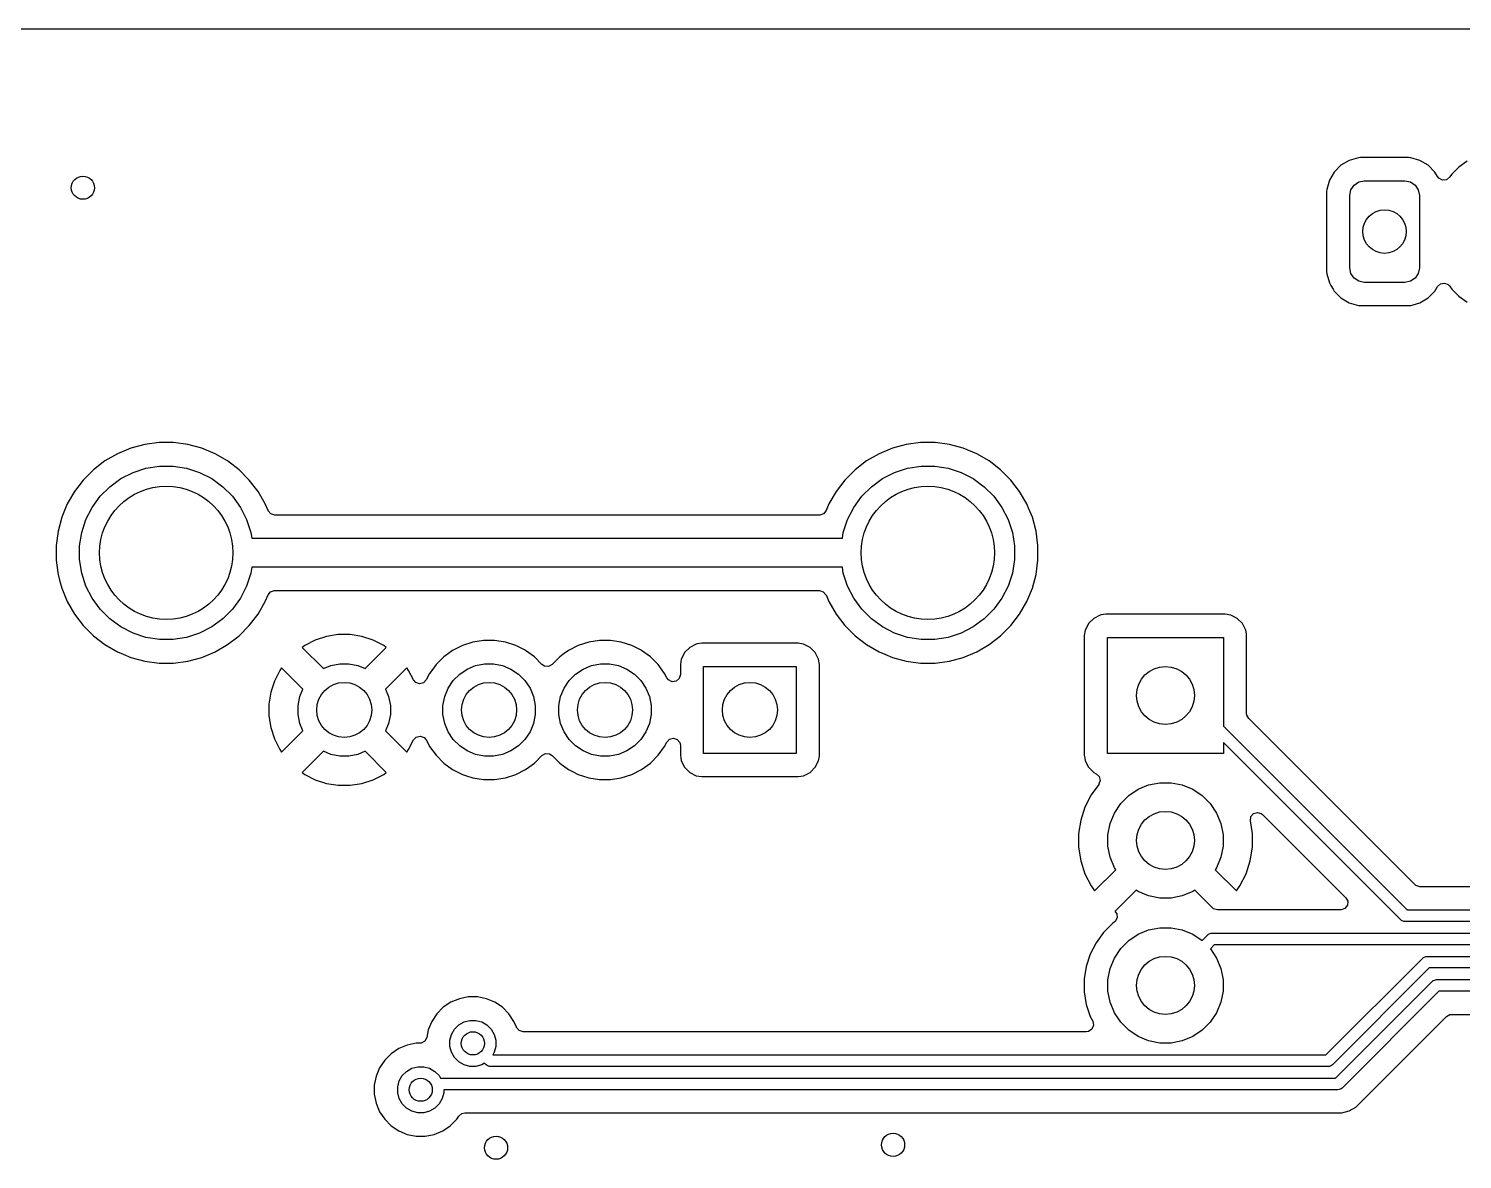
# Model space of a CAD drawing. Extents: x 0.71 to 7.56, y -5.16 to -0.79.
# Drawn here: x 1.6 to 2.574, y -1.555 to -0.787 of the extents above; entities that cross this region are included whole.
import ezdxf

# ---------------------------------------------------------------- set-up
doc = ezdxf.new("R2010")
doc.units = 0
doc.header["$MEASUREMENT"] = 0
doc.layers.add('BLACK', color=7, linetype='CONTINUOUS')

msp = doc.modelspace()

# ---------------------------------------------------------------- linework, layer by layer
at = {"layer": 'BLACK', "linetype": 'CONTINUOUS'}
for p, q in [((0.90572, -0.78742), (3.14472, -0.78742)), ((2.50305, -0.87509), (2.49683, -0.8769)), ((2.5045, -0.87498), (2.50305, -0.87509)), ((2.50305, -0.87509), (2.50305, -0.87509)), ((2.53723, -0.87498), (2.5045, -0.87498)), ((2.5045, -0.87498), (2.5045, -0.87498)), ((2.53868, -0.87509), (2.53723, -0.87498)), ((2.53723, -0.87498), (2.53723, -0.87498)), ((2.5449, -0.8769), (2.53868, -0.87509)), ((2.53868, -0.87509), (2.53868, -0.87509)), ((2.48669, -0.88477), (2.4834, -0.89034)), ((2.49126, -0.88019), (2.48669, -0.88477)), ((2.48669, -0.88477), (2.48669, -0.88477)), ((2.49127, -0.88019), (2.49126, -0.88019)), ((2.49683, -0.8769), (2.49127, -0.88019)), ((2.49683, -0.8769), (2.49683, -0.8769)), ((2.55047, -0.88019), (2.5449, -0.8769)), ((2.5449, -0.8769), (2.5449, -0.8769)), ((2.55504, -0.88477), (2.55047, -0.88019)), ((2.55047, -0.88019), (2.55047, -0.88019)), ((2.55689, -0.88789), (2.55504, -0.88477)), ((2.55504, -0.88477), (2.55504, -0.88477)), ((2.56657, -0.88616), (2.56504, -0.88827)), ((2.57139, -0.88134), (2.56657, -0.88616)), ((2.56657, -0.88616), (2.56657, -0.88616)), ((2.57691, -0.87733), (2.57139, -0.88134)), ((2.4834, -0.89034), (2.48159, -0.89655)), ((2.4834, -0.89034), (2.4834, -0.89034)), ((2.49799, -0.89682), (2.50013, -0.89363)), ((2.50013, -0.89363), (2.50332, -0.8915)), ((2.50332, -0.8915), (2.50709, -0.89075)), ((2.50709, -0.89075), (2.53465, -0.89075)), ((2.53465, -0.89075), (2.53841, -0.8915)), ((2.53841, -0.8915), (2.54161, -0.89363)), ((2.54161, -0.89363), (2.54374, -0.89682)), ((2.55769, -0.8889), (2.55689, -0.88789)), ((2.56012, -0.89019), (2.55769, -0.8889)), ((2.56286, -0.88995), (2.56012, -0.89019)), ((2.56504, -0.88827), (2.56286, -0.88995)), ((2.48159, -0.89655), (2.48148, -0.898)), ((2.48148, -0.898), (2.48148, -0.95239)), ((2.48159, -0.89655), (2.48159, -0.89655)), ((2.49724, -0.90059), (2.49799, -0.89682)), ((2.49724, -0.9498), (2.49724, -0.90059)), ((2.54374, -0.89682), (2.54449, -0.90059)), ((2.54449, -0.90059), (2.54449, -0.9498)), ((2.48148, -0.95239), (2.48159, -0.95384)), ((2.48159, -0.95384), (2.48159, -0.95384)), ((2.48159, -0.95384), (2.4834, -0.96005)), ((2.49799, -0.95357), (2.49724, -0.9498)), ((2.50013, -0.95676), (2.49799, -0.95357)), ((2.54374, -0.95357), (2.54161, -0.95676)), ((2.54449, -0.9498), (2.54374, -0.95357)), ((2.4834, -0.96005), (2.4834, -0.96006)), ((2.4834, -0.96006), (2.4834, -0.96006)), ((2.4834, -0.96006), (2.48448, -0.9619)), ((2.48448, -0.9619), (2.48587, -0.96424)), ((2.50332, -0.9589), (2.50013, -0.95676)), ((2.50709, -0.95965), (2.50332, -0.9589)), ((2.53465, -0.95965), (2.50709, -0.95965)), ((2.53841, -0.9589), (2.53465, -0.95965)), ((2.54161, -0.95676), (2.53841, -0.9589)), ((2.55504, -0.96562), (2.55689, -0.96251)), ((2.55689, -0.96251), (2.5589, -0.96063)), ((2.5589, -0.96063), (2.5616, -0.96014)), ((2.5616, -0.96014), (2.56415, -0.96119)), ((2.56415, -0.96119), (2.56504, -0.96212)), ((2.56504, -0.96212), (2.56657, -0.96424)), ((2.48587, -0.96424), (2.48669, -0.96562)), ((2.48669, -0.96562), (2.48669, -0.96562)), ((2.48669, -0.96562), (2.49126, -0.9702)), ((2.49126, -0.9702), (2.49127, -0.9702)), ((2.49127, -0.9702), (2.49127, -0.9702)), ((2.49127, -0.9702), (2.49683, -0.97349)), ((2.49683, -0.97349), (2.49688, -0.97351)), ((2.49688, -0.97351), (2.50305, -0.9753)), ((2.54032, -0.97482), (2.5449, -0.97349)), ((2.5449, -0.97349), (2.55047, -0.9702)), ((2.55047, -0.9702), (2.55504, -0.96562)), ((2.56657, -0.96424), (2.56657, -0.96424)), ((2.56657, -0.96424), (2.57139, -0.96906)), ((2.57139, -0.96906), (2.57691, -0.97306)), ((2.50305, -0.9753), (2.50305, -0.9753)), ((2.50305, -0.9753), (2.50305, -0.9753)), ((2.50305, -0.9753), (2.5045, -0.97541)), ((2.5045, -0.97541), (2.5045, -0.97541)), ((2.5045, -0.97541), (2.53723, -0.97541)), ((2.53723, -0.97541), (2.53868, -0.9753)), ((2.53723, -0.97541), (2.53723, -0.97541)), ((2.53868, -0.9753), (2.54032, -0.97482)), ((2.53868, -0.9753), (2.53868, -0.9753)), ((2.53868, -0.9753), (2.53868, -0.9753)), ((1.67868, -1.06976), (1.6692, -1.0723)), ((1.6884, -1.06848), (1.67868, -1.06976)), ((1.69821, -1.06848), (1.6884, -1.06848)), ((1.6884, -1.06848), (1.6884, -1.06848)), ((1.6884, -1.06848), (1.6884, -1.06848)), ((1.70794, -1.06976), (1.69821, -1.06848)), ((1.69821, -1.06848), (1.69821, -1.06848)), ((1.69821, -1.06848), (1.69821, -1.06848)), ((1.71741, -1.0723), (1.70794, -1.06976)), ((1.70794, -1.06976), (1.70794, -1.06976)), ((1.70794, -1.06976), (1.70794, -1.06976)), ((2.196, -1.06976), (2.18653, -1.0723)), ((2.20573, -1.06848), (2.196, -1.06976)), ((2.21553, -1.06848), (2.20573, -1.06848)), ((2.20573, -1.06848), (2.20573, -1.06848)), ((2.20573, -1.06848), (2.20573, -1.06848)), ((2.22526, -1.06976), (2.21553, -1.06848)), ((2.21553, -1.06848), (2.21553, -1.06848)), ((2.21553, -1.06848), (2.21553, -1.06848)), ((2.23473, -1.0723), (2.22526, -1.06976)), ((2.22526, -1.06976), (2.22526, -1.06976)), ((2.22526, -1.06976), (2.22526, -1.06976)), ((1.65165, -1.08096), (1.64387, -1.08693)), ((1.66014, -1.07606), (1.65165, -1.08096)), ((1.6692, -1.0723), (1.66014, -1.07606)), ((1.66014, -1.07606), (1.66014, -1.07606)), ((1.72647, -1.07606), (1.71741, -1.0723)), ((1.73497, -1.08096), (1.72647, -1.07606)), ((1.72647, -1.07606), (1.72647, -1.07606)), ((1.74275, -1.08693), (1.73497, -1.08096)), ((2.16897, -1.08096), (2.16119, -1.08693)), ((2.17747, -1.07606), (2.16897, -1.08096)), ((2.18653, -1.0723), (2.17747, -1.07606)), ((2.17747, -1.07606), (2.17747, -1.07606)), ((2.24379, -1.07606), (2.23473, -1.0723)), ((2.25229, -1.08096), (2.24379, -1.07606)), ((2.24379, -1.07606), (2.24379, -1.07606)), ((2.26007, -1.08693), (2.25229, -1.08096)), ((1.64387, -1.08693), (1.63693, -1.09387)), ((1.64387, -1.08693), (1.64387, -1.08693)), ((1.66245, -1.09295), (1.67071, -1.08875)), ((1.67071, -1.08875), (1.67952, -1.08588)), ((1.67952, -1.08588), (1.68867, -1.08443)), ((1.68867, -1.08443), (1.69794, -1.08443)), ((1.69794, -1.08443), (1.70709, -1.08588)), ((1.70709, -1.08588), (1.71591, -1.08875)), ((1.71591, -1.08875), (1.72416, -1.09295)), ((1.74968, -1.09387), (1.74275, -1.08693)), ((1.74275, -1.08693), (1.74275, -1.08693)), ((2.16119, -1.08693), (2.15425, -1.09387)), ((2.16119, -1.08693), (2.16119, -1.08693)), ((2.17977, -1.09295), (2.18803, -1.08875)), ((2.18803, -1.08875), (2.19684, -1.08588)), ((2.19684, -1.08588), (2.206, -1.08443)), ((2.206, -1.08443), (2.21526, -1.08443)), ((2.21526, -1.08443), (2.22442, -1.08588)), ((2.22442, -1.08588), (2.23323, -1.08875)), ((2.23323, -1.08875), (2.24149, -1.09295)), ((2.26701, -1.09387), (2.26007, -1.08693)), ((2.26007, -1.08693), (2.26007, -1.08693)), ((1.63693, -1.09387), (1.63096, -1.10165)), ((1.63693, -1.09387), (1.63693, -1.09387)), ((1.6484, -1.10495), (1.65495, -1.0984)), ((1.65495, -1.0984), (1.66245, -1.09295)), ((1.72416, -1.09295), (1.73166, -1.0984)), ((1.73166, -1.0984), (1.73821, -1.10495)), ((1.75565, -1.10165), (1.74968, -1.09387)), ((1.74968, -1.09387), (1.74968, -1.09387)), ((2.15425, -1.09387), (2.14828, -1.10165)), ((2.15425, -1.09387), (2.15425, -1.09387)), ((2.16572, -1.10495), (2.17228, -1.0984)), ((2.17228, -1.0984), (2.17977, -1.09295)), ((2.24149, -1.09295), (2.24898, -1.0984)), ((2.24898, -1.0984), (2.25554, -1.10495)), ((2.27298, -1.10165), (2.26701, -1.09387)), ((2.26701, -1.09387), (2.26701, -1.09387)), ((1.62606, -1.11014), (1.6223, -1.1192)), ((1.63096, -1.10165), (1.62606, -1.11014)), ((1.62606, -1.11014), (1.62606, -1.11014)), ((1.64295, -1.11245), (1.6484, -1.10495)), ((1.73821, -1.10495), (1.74366, -1.11245)), ((1.76056, -1.11014), (1.75565, -1.10165)), ((1.76244, -1.11468), (1.76056, -1.11014)), ((1.76056, -1.11014), (1.76056, -1.11014)), ((2.14338, -1.11014), (2.1415, -1.11468)), ((2.14828, -1.10165), (2.14338, -1.11014)), ((2.14338, -1.11014), (2.14338, -1.11014)), ((2.16028, -1.11245), (2.16572, -1.10495)), ((2.25554, -1.10495), (2.26098, -1.11245)), ((2.27788, -1.11014), (2.27298, -1.10165)), ((2.27832, -1.11121), (2.27788, -1.11014)), ((2.27788, -1.11014), (2.27788, -1.11014)), ((1.6223, -1.1192), (1.61976, -1.12868)), ((1.63875, -1.12071), (1.64295, -1.11245)), ((1.74366, -1.11245), (1.74787, -1.12071)), ((1.76251, -1.11484), (1.76244, -1.11468)), ((1.76431, -1.11692), (1.76251, -1.11484)), ((1.76695, -1.1177), (1.76431, -1.11692)), ((2.13699, -1.1177), (1.76695, -1.1177)), ((2.13716, -1.11769), (2.13699, -1.1177)), ((2.13977, -1.11683), (2.13716, -1.11769)), ((2.1415, -1.11468), (2.13977, -1.11683)), ((2.15607, -1.12071), (2.16028, -1.11245)), ((2.26098, -1.11245), (2.26519, -1.12071)), ((2.27904, -1.11295), (2.27832, -1.11121)), ((2.28163, -1.1192), (2.27904, -1.11295)), ((2.28417, -1.12868), (2.28163, -1.1192)), ((1.61976, -1.12868), (1.61848, -1.1384)), ((1.63443, -1.13867), (1.63588, -1.12952)), ((1.63588, -1.12952), (1.63875, -1.12071)), ((1.74787, -1.12071), (1.75073, -1.12952)), ((1.75073, -1.12952), (1.75136, -1.13346)), ((2.15258, -1.13346), (2.15321, -1.12952)), ((2.15321, -1.12952), (2.15607, -1.12071)), ((2.26519, -1.12071), (2.26805, -1.12952)), ((2.26805, -1.12952), (2.2695, -1.13867)), ((2.28545, -1.1384), (2.28417, -1.12868)), ((1.61848, -1.1384), (1.61848, -1.1384)), ((1.61848, -1.1384), (1.61848, -1.14821)), ((1.63443, -1.14794), (1.63443, -1.13867)), ((1.75136, -1.13346), (2.15258, -1.13346)), ((2.2695, -1.13867), (2.2695, -1.14794)), ((2.28545, -1.14821), (2.28545, -1.1384)), ((1.61848, -1.14821), (1.61848, -1.14821)), ((1.61848, -1.14821), (1.61961, -1.15678)), ((1.63588, -1.15709), (1.63443, -1.14794)), ((2.2695, -1.14794), (2.26805, -1.15709)), ((2.28417, -1.15794), (2.28545, -1.14821)), ((1.61961, -1.15678), (1.61976, -1.15794)), ((1.61976, -1.15794), (1.62082, -1.16187)), ((1.63875, -1.16591), (1.63588, -1.15709)), ((1.75073, -1.15709), (1.74787, -1.16591)), ((1.75136, -1.15315), (1.75073, -1.15709)), ((2.15258, -1.15315), (1.75136, -1.15315)), ((2.15321, -1.15709), (2.15258, -1.15315)), ((2.15607, -1.16591), (2.15321, -1.15709)), ((2.26805, -1.15709), (2.26519, -1.16591)), ((2.28163, -1.16741), (2.28417, -1.15794)), ((1.62082, -1.16187), (1.6223, -1.16741)), ((1.6223, -1.16741), (1.62606, -1.17647)), ((1.64295, -1.17416), (1.63875, -1.16591)), ((1.74787, -1.16591), (1.74366, -1.17416)), ((2.16028, -1.17416), (2.15607, -1.16591)), ((2.26519, -1.16591), (2.26098, -1.17416)), ((2.27788, -1.17647), (2.28163, -1.16741)), ((1.62606, -1.17647), (1.62606, -1.17647)), ((1.62606, -1.17647), (1.63096, -1.18497)), ((1.6484, -1.18166), (1.64295, -1.17416)), ((1.74366, -1.17416), (1.73821, -1.18166)), ((1.75565, -1.18497), (1.76056, -1.17647)), ((1.76056, -1.17647), (1.76244, -1.17193)), ((1.76244, -1.17193), (1.76416, -1.16979)), ((1.76416, -1.16979), (1.76677, -1.16892)), ((1.76677, -1.16892), (1.76695, -1.16892)), ((1.76695, -1.16892), (2.13699, -1.16892)), ((2.13699, -1.16892), (2.13963, -1.16969)), ((2.13963, -1.16969), (2.14143, -1.17177)), ((2.14143, -1.17177), (2.1415, -1.17193)), ((2.1415, -1.17193), (2.14338, -1.17647)), ((2.14338, -1.17647), (2.14338, -1.17647)), ((2.14338, -1.17647), (2.14828, -1.18497)), ((2.16572, -1.18166), (2.16028, -1.17416)), ((2.26098, -1.17416), (2.25554, -1.18166)), ((2.27298, -1.18497), (2.27788, -1.17647)), ((1.63096, -1.18497), (1.63693, -1.19275)), ((1.65495, -1.18821), (1.6484, -1.18166)), ((1.73821, -1.18166), (1.73166, -1.18821)), ((1.74968, -1.19275), (1.75565, -1.18497)), ((2.14828, -1.18497), (2.15425, -1.19275)), ((2.17228, -1.18821), (2.16572, -1.18166)), ((2.25554, -1.18166), (2.24898, -1.18821)), ((2.26701, -1.19275), (2.27298, -1.18497)), ((2.32329, -1.18787), (2.31976, -1.1914)), ((2.32774, -1.1856), (2.32329, -1.18787)), ((2.32329, -1.18787), (2.32329, -1.18787)), ((2.32329, -1.18787), (2.32329, -1.18787)), ((2.32825, -1.18552), (2.32774, -1.1856)), ((2.33144, -1.18502), (2.32825, -1.18552)), ((2.41266, -1.18502), (2.33144, -1.18502)), ((2.41635, -1.1856), (2.41266, -1.18502)), ((2.41778, -1.18633), (2.41635, -1.1856)), ((2.4208, -1.18787), (2.41778, -1.18633)), ((2.42433, -1.1914), (2.4208, -1.18787)), ((2.4208, -1.18787), (2.4208, -1.18787)), ((2.4208, -1.18787), (2.4208, -1.18787)), ((1.63693, -1.19275), (1.63693, -1.19275)), ((1.63693, -1.19275), (1.64387, -1.19968)), ((1.66245, -1.19366), (1.65495, -1.18821)), ((1.67071, -1.19787), (1.66245, -1.19366)), ((1.72416, -1.19366), (1.71591, -1.19787)), ((1.73166, -1.18821), (1.72416, -1.19366)), ((1.74275, -1.19968), (1.74968, -1.19275)), ((2.15425, -1.19275), (2.15425, -1.19275)), ((2.15425, -1.19275), (2.16119, -1.19968)), ((2.17977, -1.19366), (2.17228, -1.18821)), ((2.18803, -1.19787), (2.17977, -1.19366)), ((2.24149, -1.19366), (2.23323, -1.19787)), ((2.24898, -1.18821), (2.24149, -1.19366)), ((2.26007, -1.19968), (2.26701, -1.19275)), ((2.31749, -1.19585), (2.31691, -1.19955)), ((2.31945, -1.19202), (2.31749, -1.19585)), ((2.31976, -1.1914), (2.31945, -1.19202)), ((2.31976, -1.1914), (2.31976, -1.1914)), ((2.31976, -1.1914), (2.31976, -1.1914)), ((2.4266, -1.19585), (2.42433, -1.1914)), ((2.42433, -1.1914), (2.42433, -1.1914)), ((2.42433, -1.1914), (2.42433, -1.1914)), ((2.42699, -1.19831), (2.4266, -1.19585)), ((1.64387, -1.19968), (1.64387, -1.19968)), ((1.64387, -1.19968), (1.65165, -1.20565)), ((1.65165, -1.20565), (1.66014, -1.21056)), ((1.67952, -1.20073), (1.67071, -1.19787)), ((1.68867, -1.20218), (1.67952, -1.20073)), ((1.69794, -1.20218), (1.68867, -1.20218)), ((1.70709, -1.20073), (1.69794, -1.20218)), ((1.71591, -1.19787), (1.70709, -1.20073)), ((1.72647, -1.21056), (1.73497, -1.20565)), ((1.73497, -1.20565), (1.74275, -1.19968)), ((1.78735, -1.20623), (1.78559, -1.2075)), ((1.78559, -1.2075), (1.78559, -1.2075)), ((1.78559, -1.2075), (1.80003, -1.22193)), ((1.79453, -1.20257), (1.78735, -1.20623)), ((1.80219, -1.20008), (1.79453, -1.20257)), ((1.81014, -1.19882), (1.80219, -1.20008)), ((1.8182, -1.19882), (1.81014, -1.19882)), ((1.82616, -1.20008), (1.8182, -1.19882)), ((1.83382, -1.20257), (1.82616, -1.20008)), ((1.82832, -1.22193), (1.84275, -1.2075)), ((1.841, -1.20623), (1.83382, -1.20257)), ((1.84275, -1.2075), (1.841, -1.20623)), ((1.841, -1.20623), (1.841, -1.20623)), ((1.84275, -1.2075), (1.84275, -1.2075)), ((1.89446, -1.2062), (1.88783, -1.20958)), ((1.90153, -1.2039), (1.89446, -1.2062)), ((1.90888, -1.20274), (1.90153, -1.2039)), ((1.91632, -1.20274), (1.90888, -1.20274)), ((1.90888, -1.20274), (1.90888, -1.20274)), ((1.92367, -1.2039), (1.91632, -1.20274)), ((1.91632, -1.20274), (1.91632, -1.20274)), ((1.93074, -1.2062), (1.92367, -1.2039)), ((1.93664, -1.20921), (1.93074, -1.2062)), ((1.9732, -1.2062), (1.96657, -1.20958)), ((1.98027, -1.2039), (1.9732, -1.2062)), ((1.98762, -1.20274), (1.98027, -1.2039)), ((1.99506, -1.20274), (1.98762, -1.20274)), ((1.98762, -1.20274), (1.98762, -1.20274)), ((2.00241, -1.2039), (1.99506, -1.20274)), ((1.99506, -1.20274), (1.99506, -1.20274)), ((2.00948, -1.2062), (2.00241, -1.2039)), ((2.01538, -1.20921), (2.00948, -1.2062)), ((2.04888, -1.20756), (2.04535, -1.21109)), ((2.05333, -1.20529), (2.04888, -1.20756)), ((2.04888, -1.20756), (2.04888, -1.20756)), ((2.04888, -1.20756), (2.04888, -1.20756)), ((2.05384, -1.20521), (2.05333, -1.20529)), ((2.05703, -1.2047), (2.05384, -1.20521)), ((2.1225, -1.2047), (2.05703, -1.2047)), ((2.12619, -1.20529), (2.1225, -1.2047)), ((2.12762, -1.20602), (2.12619, -1.20529)), ((2.13064, -1.20756), (2.12762, -1.20602)), ((2.13417, -1.21109), (2.13064, -1.20756)), ((2.13064, -1.20756), (2.13064, -1.20756)), ((2.13064, -1.20756), (2.13064, -1.20756)), ((2.16119, -1.19968), (2.16119, -1.19968)), ((2.16119, -1.19968), (2.16897, -1.20565)), ((2.16897, -1.20565), (2.17747, -1.21056)), ((2.19684, -1.20073), (2.18803, -1.19787)), ((2.206, -1.20218), (2.19684, -1.20073)), ((2.21526, -1.20218), (2.206, -1.20218)), ((2.22442, -1.20073), (2.21526, -1.20218)), ((2.23323, -1.19787), (2.22442, -1.20073)), ((2.24379, -1.21056), (2.25229, -1.20565)), ((2.25229, -1.20565), (2.26007, -1.19968)), ((2.31691, -1.19955), (2.31691, -1.28077)), ((2.33268, -1.27953), (2.33268, -1.20079)), ((2.33268, -1.20079), (2.41142, -1.20079)), ((2.41142, -1.20079), (2.41142, -1.26097)), ((2.42719, -1.19955), (2.42699, -1.19831)), ((2.42719, -1.23551), (2.42719, -1.19955)), ((1.66014, -1.21056), (1.66014, -1.21056)), ((1.66014, -1.21056), (1.66399, -1.21215)), ((1.66399, -1.21215), (1.6692, -1.21431)), ((1.6692, -1.21431), (1.67868, -1.21685)), ((1.67868, -1.21685), (1.6884, -1.21813)), ((1.69821, -1.21813), (1.70794, -1.21685)), ((1.70794, -1.21685), (1.71741, -1.21431)), ((1.71741, -1.21431), (1.72647, -1.21056)), ((1.88181, -1.21395), (1.87655, -1.21921)), ((1.88491, -1.2117), (1.88181, -1.21395)), ((1.88181, -1.21395), (1.88181, -1.21395)), ((1.88181, -1.21395), (1.88181, -1.21395)), ((1.88783, -1.20958), (1.88491, -1.2117)), ((1.93737, -1.20958), (1.93664, -1.20921)), ((1.94339, -1.21395), (1.93737, -1.20958)), ((1.94852, -1.21908), (1.94339, -1.21395)), ((1.94339, -1.21395), (1.94339, -1.21395)), ((1.96055, -1.21395), (1.95542, -1.21908)), ((1.96365, -1.2117), (1.96055, -1.21395)), ((1.96055, -1.21395), (1.96055, -1.21395)), ((1.96055, -1.21395), (1.96055, -1.21395)), ((1.96657, -1.20958), (1.96365, -1.2117)), ((2.01611, -1.20958), (2.01538, -1.20921)), ((2.02213, -1.21395), (2.01611, -1.20958)), ((2.02739, -1.21921), (2.02213, -1.21395)), ((2.04308, -1.21554), (2.0425, -1.21923)), ((2.04523, -1.21133), (2.04308, -1.21554)), ((2.04535, -1.21109), (2.04523, -1.21133)), ((2.04535, -1.21109), (2.04535, -1.21109)), ((2.04535, -1.21109), (2.04535, -1.21109)), ((2.13417, -1.21109), (2.13417, -1.21109)), ((2.13644, -1.21554), (2.13418, -1.21109)), ((2.13418, -1.21109), (2.13417, -1.21109)), ((2.13703, -1.21923), (2.13644, -1.21554)), ((2.17747, -1.21056), (2.17747, -1.21056)), ((2.17747, -1.21056), (2.18131, -1.21215)), ((2.18131, -1.21215), (2.18653, -1.21431)), ((2.18653, -1.21431), (2.196, -1.21685)), ((2.196, -1.21685), (2.20573, -1.21813)), ((2.21553, -1.21813), (2.22526, -1.21685)), ((2.22526, -1.21685), (2.23473, -1.21431)), ((2.23473, -1.21431), (2.24379, -1.21056)), ((1.6884, -1.21813), (1.6884, -1.21813)), ((1.6884, -1.21813), (1.69821, -1.21813)), ((1.69821, -1.21813), (1.69821, -1.21813)), ((1.7704, -1.22317), (1.76674, -1.23035)), ((1.77167, -1.22142), (1.7704, -1.22317)), ((1.78611, -1.23585), (1.77167, -1.22142)), ((1.77167, -1.22142), (1.77167, -1.22142)), ((1.80003, -1.22193), (1.80503, -1.21986)), ((1.80503, -1.21986), (1.81109, -1.21866)), ((1.81109, -1.21866), (1.81726, -1.21866)), ((1.81726, -1.21866), (1.82332, -1.21986)), ((1.82332, -1.21986), (1.82832, -1.22193)), ((1.85667, -1.22142), (1.84224, -1.23585)), ((1.85795, -1.22318), (1.85667, -1.22142)), ((1.85667, -1.22142), (1.85667, -1.22142)), ((1.86123, -1.22963), (1.85795, -1.22318)), ((1.87217, -1.22523), (1.86993, -1.22963)), ((1.87436, -1.22222), (1.87217, -1.22523)), ((1.87655, -1.21921), (1.87436, -1.22222)), ((1.87655, -1.21921), (1.87655, -1.21921)), ((1.87655, -1.21921), (1.87655, -1.21921)), ((1.88825, -1.23002), (1.89262, -1.22565)), ((1.89262, -1.22565), (1.89775, -1.22222)), ((1.89775, -1.22222), (1.90346, -1.21986)), ((1.90346, -1.21986), (1.90951, -1.21866)), ((1.90951, -1.21866), (1.91569, -1.21866)), ((1.91569, -1.21866), (1.92174, -1.21986)), ((1.92174, -1.21986), (1.92745, -1.22222)), ((1.92745, -1.22222), (1.93258, -1.22565)), ((1.93258, -1.22565), (1.93695, -1.23002)), ((1.95026, -1.2202), (1.94852, -1.21908)), ((1.95301, -1.2204), (1.95026, -1.2202)), ((1.95542, -1.21908), (1.95301, -1.2204)), ((1.96699, -1.23002), (1.97136, -1.22565)), ((1.97136, -1.22565), (1.97649, -1.22222)), ((1.97649, -1.22222), (1.9822, -1.21986)), ((1.9822, -1.21986), (1.98825, -1.21866)), ((1.98825, -1.21866), (1.99443, -1.21866)), ((1.99443, -1.21866), (2.00048, -1.21986)), ((2.00048, -1.21986), (2.00619, -1.22222)), ((2.00619, -1.22222), (2.01132, -1.22565)), ((2.01132, -1.22565), (2.01569, -1.23002)), ((2.03176, -1.22523), (2.02739, -1.21921)), ((2.03327, -1.22818), (2.03176, -1.22523)), ((2.0425, -1.22597), (2.04173, -1.22861)), ((2.0425, -1.21923), (2.0425, -1.22597)), ((2.05827, -1.27953), (2.05827, -1.22047)), ((2.05827, -1.22047), (2.12126, -1.22047)), ((2.12126, -1.22047), (2.12126, -1.27953)), ((2.13703, -1.28077), (2.13703, -1.21923)), ((2.20573, -1.21813), (2.20573, -1.21813)), ((2.20573, -1.21813), (2.21553, -1.21813)), ((2.21553, -1.21813), (2.21553, -1.21813)), ((1.76674, -1.23035), (1.76425, -1.23802)), ((1.78403, -1.24086), (1.78611, -1.23585)), ((1.84224, -1.23585), (1.84431, -1.24086)), ((1.86277, -1.2314), (1.86123, -1.22963)), ((1.86537, -1.23229), (1.86277, -1.2314)), ((1.86805, -1.23163), (1.86537, -1.23229)), ((1.86993, -1.22963), (1.86805, -1.23163)), ((1.88246, -1.24086), (1.88482, -1.23515)), ((1.88482, -1.23515), (1.88825, -1.23002)), ((1.93695, -1.23002), (1.94038, -1.23515)), ((1.94038, -1.23515), (1.94274, -1.24086)), ((1.9612, -1.24086), (1.96356, -1.23515)), ((1.96356, -1.23515), (1.96699, -1.23002)), ((2.01569, -1.23002), (2.01912, -1.23515)), ((2.01912, -1.23515), (2.02148, -1.24086)), ((2.03442, -1.22966), (2.03327, -1.22818)), ((2.03692, -1.2308), (2.03442, -1.22966)), ((2.03965, -1.23041), (2.03692, -1.2308)), ((2.04173, -1.22861), (2.03965, -1.23041)), ((2.42719, -1.25241), (2.42719, -1.23551)), ((1.76425, -1.23802), (1.76299, -1.24597)), ((1.76299, -1.24597), (1.76299, -1.25403)), ((1.78283, -1.24691), (1.78403, -1.24086)), ((1.84431, -1.24086), (1.84552, -1.24691)), ((1.88125, -1.24691), (1.88246, -1.24086)), ((1.94274, -1.24086), (1.94394, -1.24691)), ((1.95999, -1.24691), (1.9612, -1.24086)), ((2.02148, -1.24086), (2.02268, -1.24691)), ((1.76299, -1.25403), (1.76425, -1.26198)), ((1.78283, -1.25309), (1.78283, -1.24691)), ((1.78403, -1.25914), (1.78283, -1.25309)), ((1.84552, -1.25309), (1.84431, -1.25914)), ((1.84552, -1.24691), (1.84552, -1.25309)), ((1.88125, -1.25309), (1.88125, -1.24691)), ((1.88246, -1.25914), (1.88125, -1.25309)), ((1.94394, -1.25309), (1.94274, -1.25914)), ((1.94394, -1.24691), (1.94394, -1.25309)), ((1.95999, -1.25309), (1.95999, -1.24691)), ((1.9612, -1.25914), (1.95999, -1.25309)), ((2.02268, -1.25309), (2.02148, -1.25914)), ((2.02268, -1.24691), (2.02268, -1.25309)), ((2.4273, -1.25345), (2.42719, -1.25241)), ((2.42861, -1.25587), (2.4273, -1.25345)), ((2.54138, -1.36863), (2.42861, -1.25587)), ((1.76425, -1.26198), (1.76674, -1.26965)), ((1.77167, -1.27858), (1.78611, -1.26415)), ((1.78611, -1.26415), (1.78403, -1.25914)), ((1.84431, -1.25914), (1.84224, -1.26415)), ((1.84224, -1.26415), (1.85667, -1.27858)), ((1.88482, -1.26485), (1.88246, -1.25914)), ((1.88825, -1.26998), (1.88482, -1.26485)), ((1.94038, -1.26485), (1.93695, -1.26998)), ((1.94274, -1.25914), (1.94038, -1.26485)), ((1.96356, -1.26485), (1.9612, -1.25914)), ((1.96699, -1.26998), (1.96356, -1.26485)), ((2.01912, -1.26485), (2.01569, -1.26998)), ((2.02148, -1.25914), (2.01912, -1.26485)), ((2.41142, -1.26097), (2.53628, -1.38583)), ((1.76674, -1.26965), (1.7704, -1.27682)), ((1.85795, -1.27682), (1.86123, -1.27037)), ((1.86123, -1.27037), (1.86312, -1.26837)), ((1.86312, -1.26837), (1.86579, -1.26771)), ((1.86579, -1.26771), (1.8684, -1.2686)), ((1.8684, -1.2686), (1.86993, -1.27037)), ((1.86993, -1.27037), (1.87135, -1.27315)), ((1.87135, -1.27315), (1.87217, -1.27477)), ((1.87217, -1.27477), (1.87655, -1.28079)), ((1.89262, -1.27435), (1.88825, -1.26998)), ((1.89775, -1.27778), (1.89262, -1.27435)), ((1.93258, -1.27435), (1.92745, -1.27778)), ((1.93695, -1.26998), (1.93258, -1.27435)), ((1.97136, -1.27435), (1.96699, -1.26998)), ((1.97649, -1.27778), (1.97136, -1.27435)), ((2.01132, -1.27435), (2.00619, -1.27778)), ((2.01569, -1.26998), (2.01132, -1.27435)), ((2.02739, -1.28079), (2.03176, -1.27477)), ((2.03176, -1.27477), (2.03327, -1.27182)), ((2.03327, -1.27182), (2.03516, -1.26982)), ((2.03516, -1.26982), (2.03783, -1.26915)), ((2.03783, -1.26915), (2.04043, -1.27004)), ((2.04043, -1.27004), (2.04214, -1.2722)), ((2.04214, -1.2722), (2.0425, -1.27403)), ((2.0425, -1.27403), (2.0425, -1.28077)), ((2.53186, -1.39255), (2.41142, -1.2721)), ((2.41142, -1.2721), (2.41142, -1.27953)), ((1.7704, -1.27682), (1.7704, -1.27683)), ((1.7704, -1.27683), (1.77167, -1.27858)), ((1.77167, -1.27858), (1.77167, -1.27858)), ((1.80003, -1.27807), (1.78559, -1.2925)), ((1.80503, -1.28014), (1.80003, -1.27807)), ((1.81109, -1.28134), (1.80503, -1.28014)), ((1.81726, -1.28134), (1.81109, -1.28134)), ((1.82332, -1.28014), (1.81726, -1.28134)), ((1.82832, -1.27807), (1.82332, -1.28014)), ((1.84275, -1.2925), (1.82832, -1.27807)), ((1.85667, -1.27858), (1.85795, -1.27682)), ((1.85667, -1.27858), (1.85667, -1.27858)), ((1.85795, -1.27682), (1.85795, -1.27682)), ((1.87655, -1.28079), (1.88181, -1.28605)), ((1.90346, -1.28014), (1.89775, -1.27778)), ((1.90951, -1.28134), (1.90346, -1.28014)), ((1.91569, -1.28134), (1.90951, -1.28134)), ((1.92174, -1.28014), (1.91569, -1.28134)), ((1.92745, -1.27778), (1.92174, -1.28014)), ((1.94339, -1.28605), (1.94852, -1.28092)), ((1.94852, -1.28092), (1.95093, -1.2796)), ((1.95093, -1.2796), (1.95367, -1.2798)), ((1.95367, -1.2798), (1.95542, -1.28092)), ((1.95542, -1.28092), (1.96055, -1.28605)), ((1.9822, -1.28014), (1.97649, -1.27778)), ((1.98825, -1.28134), (1.9822, -1.28014)), ((1.99443, -1.28134), (1.98825, -1.28134)), ((2.00048, -1.28014), (1.99443, -1.28134)), ((2.00619, -1.27778), (2.00048, -1.28014)), ((2.02213, -1.28605), (2.02739, -1.28079)), ((2.0425, -1.28077), (2.04277, -1.28248)), ((2.04277, -1.28248), (2.04308, -1.28446)), ((2.04308, -1.28446), (2.04535, -1.28891)), ((2.12126, -1.27953), (2.05827, -1.27953)), ((2.13418, -1.28891), (2.13644, -1.28446)), ((2.13644, -1.28446), (2.13693, -1.28139)), ((2.13644, -1.28446), (2.13644, -1.28446)), ((2.13644, -1.28446), (2.13644, -1.28446)), ((2.13693, -1.28139), (2.13703, -1.28077)), ((2.31691, -1.28077), (2.31718, -1.28248)), ((2.31718, -1.28248), (2.31749, -1.28446)), ((2.31749, -1.28446), (2.31976, -1.28891)), ((2.41142, -1.27953), (2.33268, -1.27953)), ((1.78559, -1.2925), (1.78735, -1.29377)), ((1.78735, -1.29377), (1.79453, -1.29743)), ((1.83382, -1.29743), (1.841, -1.29377)), ((1.841, -1.29377), (1.84275, -1.2925)), ((1.88181, -1.28605), (1.88783, -1.29042)), ((1.88783, -1.29042), (1.89096, -1.29202)), ((1.89096, -1.29202), (1.89446, -1.2938)), ((1.89446, -1.2938), (1.89446, -1.2938)), ((1.89446, -1.2938), (1.89446, -1.2938)), ((1.89446, -1.2938), (1.89725, -1.29471)), ((1.89725, -1.29471), (1.90153, -1.2961)), ((1.92367, -1.2961), (1.93074, -1.2938)), ((1.93074, -1.2938), (1.93737, -1.29042)), ((1.93737, -1.29042), (1.94339, -1.28605)), ((1.96055, -1.28605), (1.96657, -1.29042)), ((1.96657, -1.29042), (1.9697, -1.29202)), ((1.9697, -1.29202), (1.9732, -1.2938)), ((1.9732, -1.2938), (1.9732, -1.2938)), ((1.9732, -1.2938), (1.9732, -1.2938)), ((1.9732, -1.2938), (1.97599, -1.29471)), ((1.97599, -1.29471), (1.98027, -1.2961)), ((2.00241, -1.2961), (2.00948, -1.2938)), ((2.00948, -1.2938), (2.01611, -1.29042)), ((2.01611, -1.29042), (2.02213, -1.28605)), ((2.04535, -1.28891), (2.04535, -1.28891)), ((2.04535, -1.28891), (2.04535, -1.28891)), ((2.04535, -1.28891), (2.04888, -1.29244)), ((2.04888, -1.29244), (2.04888, -1.29244)), ((2.04888, -1.29244), (2.04888, -1.29244)), ((2.04888, -1.29244), (2.05317, -1.29463)), ((2.05317, -1.29463), (2.05333, -1.29471)), ((2.05333, -1.29471), (2.05703, -1.2953)), ((2.1225, -1.2953), (2.12619, -1.29471)), ((2.12619, -1.29471), (2.13064, -1.29244)), ((2.13064, -1.29244), (2.13418, -1.28891)), ((2.31976, -1.28891), (2.31976, -1.28891)), ((2.31976, -1.28891), (2.31976, -1.28891)), ((2.31976, -1.28891), (2.32329, -1.29244)), ((2.32329, -1.29244), (2.32329, -1.29244)), ((2.32329, -1.29244), (2.32329, -1.29244)), ((2.32329, -1.29244), (2.32497, -1.2933)), ((2.32497, -1.2933), (2.32697, -1.29519)), ((2.32697, -1.29519), (2.32763, -1.29786)), ((1.79453, -1.29743), (1.80219, -1.29992)), ((1.80219, -1.29992), (1.81014, -1.30118)), ((1.81014, -1.30118), (1.8182, -1.30118)), ((1.8182, -1.30118), (1.82616, -1.29992)), ((1.82616, -1.29992), (1.83382, -1.29743)), ((1.90153, -1.2961), (1.90888, -1.29726)), ((1.90888, -1.29726), (1.90888, -1.29726)), ((1.90888, -1.29726), (1.91632, -1.29726)), ((1.91632, -1.29726), (1.92367, -1.2961)), ((1.98027, -1.2961), (1.98762, -1.29726)), ((1.98762, -1.29726), (1.98762, -1.29726)), ((1.98762, -1.29726), (1.99506, -1.29726)), ((1.99506, -1.29726), (2.00241, -1.2961)), ((2.05703, -1.2953), (2.05703, -1.2953)), ((2.05703, -1.2953), (2.1225, -1.2953)), ((2.32671, -1.30052), (2.32154, -1.30763)), ((2.32675, -1.30046), (2.32671, -1.30052)), ((2.32763, -1.29786), (2.32675, -1.30046)), ((2.34707, -1.30815), (2.35349, -1.30386)), ((2.35349, -1.30386), (2.36062, -1.30091)), ((2.36062, -1.30091), (2.36819, -1.2994)), ((2.36819, -1.2994), (2.37591, -1.2994)), ((2.37591, -1.2994), (2.38348, -1.30091)), ((2.38348, -1.30091), (2.39061, -1.30386)), ((2.39061, -1.30386), (2.39702, -1.30815)), ((2.32154, -1.30763), (2.31732, -1.31591)), ((2.33733, -1.32002), (2.34161, -1.31361)), ((2.34161, -1.31361), (2.34707, -1.30815)), ((2.39702, -1.30815), (2.40248, -1.31361)), ((2.40248, -1.31361), (2.40677, -1.32002)), ((2.31732, -1.31591), (2.31445, -1.32475)), ((2.33437, -1.32715), (2.33733, -1.32002)), ((2.40677, -1.32002), (2.40972, -1.32715)), ((2.42972, -1.32519), (2.43007, -1.32246)), ((2.43007, -1.32246), (2.43184, -1.32036)), ((2.43184, -1.32036), (2.43447, -1.31955)), ((2.43447, -1.31955), (2.43712, -1.32028)), ((2.43712, -1.32028), (2.43799, -1.32098)), ((2.43799, -1.32098), (2.49449, -1.37747)), ((2.31445, -1.32475), (2.31299, -1.33393)), ((2.31299, -1.33393), (2.31299, -1.34323)), ((2.33287, -1.33472), (2.33437, -1.32715)), ((2.40972, -1.32715), (2.41123, -1.33472)), ((2.4311, -1.33393), (2.42972, -1.32519)), ((2.4311, -1.34323), (2.4311, -1.33393)), ((2.31299, -1.34323), (2.31445, -1.35241)), ((2.33287, -1.34244), (2.33287, -1.33472)), ((2.33437, -1.35001), (2.33287, -1.34244)), ((2.41123, -1.34244), (2.40972, -1.35001)), ((2.41123, -1.33472), (2.41123, -1.34244)), ((2.42965, -1.35241), (2.4311, -1.34323)), ((2.31445, -1.35241), (2.31732, -1.36125)), ((2.33733, -1.35714), (2.33437, -1.35001)), ((2.40972, -1.35001), (2.40677, -1.35714)), ((2.42678, -1.36125), (2.42965, -1.35241)), ((2.31732, -1.36125), (2.32154, -1.36953)), ((2.32391, -1.3728), (2.33822, -1.35849)), ((2.33822, -1.35849), (2.33733, -1.35714)), ((2.40677, -1.35714), (2.40587, -1.35849)), ((2.40587, -1.35849), (2.42018, -1.3728)), ((2.42256, -1.36953), (2.42678, -1.36125)), ((2.32154, -1.36953), (2.32391, -1.3728)), ((2.32391, -1.3728), (2.32391, -1.3728)), ((2.35214, -1.37241), (2.33783, -1.38672)), ((2.35349, -1.3733), (2.35214, -1.37241)), ((2.39195, -1.37241), (2.39061, -1.3733)), ((2.40392, -1.38438), (2.39195, -1.37241)), ((2.42018, -1.3728), (2.42256, -1.36953)), ((2.42018, -1.3728), (2.42018, -1.3728)), ((2.42256, -1.36953), (2.42256, -1.36953)), ((2.54219, -1.36928), (2.54138, -1.36863)), ((2.54483, -1.37006), (2.54219, -1.36928)), ((2.81419, -1.37006), (2.54483, -1.37006)), ((2.36062, -1.37626), (2.35349, -1.3733)), ((2.36819, -1.37776), (2.36062, -1.37626)), ((2.37591, -1.37776), (2.36819, -1.37776)), ((2.38348, -1.37626), (2.37591, -1.37776)), ((2.39061, -1.3733), (2.38348, -1.37626)), ((2.49561, -1.38263), (2.49396, -1.38483)), ((2.49449, -1.37747), (2.49581, -1.37989)), ((2.49581, -1.37989), (2.49561, -1.38263)), ((2.33783, -1.38672), (2.33786, -1.38711)), ((2.33912, -1.39119), (2.33784, -1.39362)), ((2.33786, -1.38711), (2.33889, -1.38845)), ((2.33889, -1.38845), (2.33912, -1.39119)), ((2.40474, -1.38503), (2.40392, -1.38438)), ((2.40737, -1.38581), (2.40474, -1.38503)), ((2.49104, -1.38581), (2.40737, -1.38581)), ((2.49138, -1.38579), (2.49104, -1.38581)), ((2.49396, -1.38483), (2.49138, -1.38579)), ((2.53246, -1.39304), (2.53186, -1.39255)), ((2.53628, -1.38583), (2.8116, -1.38583)), ((2.32999, -1.40109), (2.32489, -1.40811)), ((2.33613, -1.39495), (2.32999, -1.40109)), ((2.32999, -1.40109), (2.32999, -1.40109)), ((2.33721, -1.39417), (2.33613, -1.39495)), ((2.33613, -1.39495), (2.33613, -1.39495)), ((2.33784, -1.39362), (2.33721, -1.39417)), ((2.34707, -1.40657), (2.35349, -1.40229)), ((2.35349, -1.40229), (2.36062, -1.39933)), ((2.36062, -1.39933), (2.36819, -1.39783)), ((2.36819, -1.39783), (2.37591, -1.39783)), ((2.37591, -1.39783), (2.38348, -1.39933)), ((2.38348, -1.39933), (2.39061, -1.40229)), ((2.39061, -1.40229), (2.39696, -1.40653)), ((2.40076, -1.40273), (2.40136, -1.40224)), ((2.40136, -1.40224), (2.40278, -1.40165)), ((2.40278, -1.40165), (2.40354, -1.40157)), ((2.40354, -1.40157), (2.80508, -1.40157)), ((2.53388, -1.39363), (2.53246, -1.39304)), ((2.53465, -1.3937), (2.53388, -1.39363)), ((2.80997, -1.3937), (2.53465, -1.3937)), ((2.32489, -1.40811), (2.32095, -1.41584)), ((2.33733, -1.41845), (2.34161, -1.41203)), ((2.34161, -1.41203), (2.34707, -1.40657)), ((2.39696, -1.40653), (2.40076, -1.40273)), ((2.40517, -1.40945), (2.40252, -1.4121)), ((2.80345, -1.40945), (2.40517, -1.40945)), ((2.32095, -1.41584), (2.31827, -1.4241)), ((2.32095, -1.41584), (2.32095, -1.41584)), ((2.33437, -1.42558), (2.33733, -1.41845)), ((2.40252, -1.4121), (2.40677, -1.41845)), ((2.40677, -1.41845), (2.40972, -1.42558)), ((2.48105, -1.48425), (2.54682, -1.41848)), ((2.54682, -1.41848), (2.54742, -1.41799)), ((2.54742, -1.41799), (2.54884, -1.4174)), ((2.54884, -1.4174), (2.54961, -1.41732)), ((2.54961, -1.41732), (2.79855, -1.41732)), ((2.31827, -1.4241), (2.31691, -1.43267)), ((2.33287, -1.43315), (2.33437, -1.42558)), ((2.40972, -1.42558), (2.41123, -1.43315)), ((2.55124, -1.4252), (2.48546, -1.49097)), ((2.79692, -1.4252), (2.55124, -1.4252)), ((2.31691, -1.43267), (2.31691, -1.44135)), ((2.33287, -1.44087), (2.33287, -1.43315)), ((2.33437, -1.44844), (2.33287, -1.44087)), ((2.41123, -1.44087), (2.40972, -1.44844)), ((2.41123, -1.43315), (2.41123, -1.44087)), ((2.48757, -1.5), (2.55335, -1.43422)), ((2.55776, -1.44094), (2.49198, -1.50672)), ((2.55335, -1.43422), (2.55394, -1.43373)), ((2.55394, -1.43373), (2.55422, -1.43362)), ((2.55422, -1.43362), (2.55536, -1.43315)), ((2.55536, -1.43315), (2.55613, -1.43307)), ((2.55613, -1.43307), (2.79203, -1.43307)), ((2.7904, -1.44094), (2.55776, -1.44094)), ((1.88665, -1.44845), (1.88148, -1.4519)), ((1.89238, -1.44607), (1.88665, -1.44845)), ((1.88665, -1.44845), (1.88665, -1.44845)), ((1.89847, -1.44486), (1.89238, -1.44607)), ((1.89238, -1.44607), (1.89238, -1.44607)), ((1.90468, -1.44486), (1.89847, -1.44486)), ((1.89847, -1.44486), (1.89847, -1.44486)), ((1.91077, -1.44607), (1.90468, -1.44486)), ((1.90468, -1.44486), (1.90468, -1.44486)), ((1.9165, -1.44845), (1.91077, -1.44607)), ((1.91077, -1.44607), (1.91077, -1.44607)), ((1.92166, -1.4519), (1.9165, -1.44845)), ((1.9165, -1.44845), (1.9165, -1.44845)), ((2.31691, -1.44135), (2.31827, -1.44992)), ((2.31827, -1.44992), (2.32095, -1.45817)), ((2.33733, -1.45557), (2.33437, -1.44844)), ((2.40972, -1.44844), (2.40677, -1.45557)), ((1.87709, -1.45629), (1.87365, -1.46145)), ((1.88148, -1.4519), (1.87709, -1.45629)), ((1.87709, -1.45629), (1.87709, -1.45629)), ((1.88148, -1.4519), (1.88148, -1.4519)), ((1.89555, -1.46183), (1.89952, -1.46076)), ((1.89952, -1.46076), (1.90363, -1.46076)), ((1.90363, -1.46076), (1.9076, -1.46183)), ((1.92167, -1.4519), (1.92166, -1.4519)), ((1.92605, -1.45629), (1.92167, -1.4519)), ((1.9295, -1.46145), (1.92605, -1.45629)), ((1.92605, -1.45629), (1.92605, -1.45629)), ((2.32095, -1.45817), (2.32095, -1.45817)), ((2.32095, -1.45817), (2.32259, -1.46139)), ((2.34161, -1.46198), (2.33733, -1.45557)), ((2.40677, -1.45557), (2.40248, -1.46198)), ((2.5013, -1.5197), (2.56286, -1.45814)), ((2.56286, -1.45814), (2.56528, -1.45682)), ((2.56528, -1.45682), (2.56631, -1.45671)), ((2.56631, -1.45671), (2.78185, -1.45671)), ((1.87127, -1.46719), (1.87023, -1.47243)), ((1.87365, -1.46145), (1.87127, -1.46718)), ((1.87127, -1.46718), (1.87127, -1.46719)), ((1.87365, -1.46145), (1.87365, -1.46145)), ((1.88596, -1.47432), (1.88703, -1.47035)), ((1.88703, -1.47035), (1.88908, -1.46679)), ((1.88908, -1.46679), (1.89199, -1.46388)), ((1.89199, -1.46388), (1.89555, -1.46183)), ((1.9076, -1.46183), (1.91116, -1.46388)), ((1.91116, -1.46388), (1.91407, -1.46679)), ((1.91407, -1.46679), (1.91612, -1.47035)), ((1.91612, -1.47035), (1.91719, -1.47432)), ((1.93117, -1.46547), (1.9295, -1.46145)), ((1.9295, -1.46145), (1.9295, -1.46145)), ((1.93124, -1.46563), (1.93117, -1.46547)), ((1.93304, -1.46771), (1.93124, -1.46563)), ((1.93568, -1.46848), (1.93304, -1.46771)), ((2.31824, -1.46848), (1.93568, -1.46848)), ((2.31981, -1.46822), (2.31824, -1.46848)), ((2.32206, -1.46664), (2.31981, -1.46822)), ((2.32309, -1.46409), (2.32206, -1.46664)), ((2.32259, -1.46139), (2.32309, -1.46409)), ((2.34707, -1.46744), (2.34161, -1.46198)), ((2.35349, -1.47173), (2.34707, -1.46744)), ((2.39702, -1.46744), (2.39061, -1.47173)), ((2.40248, -1.46198), (2.39702, -1.46744)), ((1.85121, -1.47995), (1.84605, -1.48339)), ((1.85695, -1.47757), (1.85121, -1.47994)), ((1.85121, -1.47994), (1.85121, -1.47995)), ((1.86304, -1.47636), (1.85695, -1.47757)), ((1.85695, -1.47757), (1.85695, -1.47757)), ((1.86544, -1.47636), (1.86304, -1.47636)), ((1.86656, -1.47623), (1.86544, -1.47636)), ((1.86895, -1.47487), (1.86656, -1.47623)), ((1.87023, -1.47243), (1.86895, -1.47487)), ((1.88596, -1.47843), (1.88596, -1.47432)), ((1.88703, -1.4824), (1.88596, -1.47843)), ((1.91719, -1.47843), (1.91612, -1.4824)), ((1.91719, -1.47432), (1.91719, -1.47843)), ((2.36062, -1.47468), (2.35349, -1.47173)), ((2.36819, -1.47619), (2.36062, -1.47468)), ((2.37591, -1.47619), (2.36819, -1.47619)), ((2.38348, -1.47468), (2.37591, -1.47619)), ((2.39061, -1.47173), (2.38348, -1.47468)), ((1.84166, -1.48778), (1.83821, -1.49295)), ((1.84605, -1.48339), (1.84166, -1.48778)), ((1.84166, -1.48778), (1.84166, -1.48778)), ((1.84605, -1.48339), (1.84605, -1.48339)), ((1.88908, -1.48596), (1.88703, -1.4824)), ((1.89199, -1.48887), (1.88908, -1.48596)), ((1.89555, -1.49093), (1.89199, -1.48887)), ((1.90947, -1.48985), (1.9076, -1.49093)), ((1.9106, -1.49097), (1.90947, -1.48985)), ((1.91612, -1.4824), (1.91506, -1.48425)), ((1.91506, -1.48425), (2.48105, -1.48425)), ((1.83584, -1.49868), (1.83463, -1.50477)), ((1.83821, -1.49295), (1.83584, -1.49868)), ((1.83584, -1.49868), (1.83584, -1.49868)), ((1.83821, -1.49295), (1.83821, -1.49295)), ((1.85159, -1.50185), (1.85365, -1.49829)), ((1.85365, -1.49829), (1.85655, -1.49538)), ((1.85655, -1.49538), (1.86012, -1.49332)), ((1.86012, -1.49332), (1.86409, -1.49226)), ((1.86409, -1.49226), (1.8682, -1.49226)), ((1.8682, -1.49226), (1.87217, -1.49332)), ((1.87217, -1.49332), (1.87573, -1.49538)), ((1.87573, -1.49538), (1.87864, -1.49829)), ((1.87864, -1.49829), (1.87962, -1.5)), ((1.89952, -1.49199), (1.89555, -1.49093)), ((1.90363, -1.49199), (1.89952, -1.49199)), ((1.9076, -1.49093), (1.90363, -1.49199)), ((1.9112, -1.49146), (1.9106, -1.49097)), ((1.91262, -1.49205), (1.9112, -1.49146)), ((1.91339, -1.49213), (1.91262, -1.49205)), ((2.48268, -1.49213), (1.91339, -1.49213)), ((2.48345, -1.49205), (2.48268, -1.49213)), ((2.48486, -1.49146), (2.48345, -1.49205)), ((2.48546, -1.49097), (2.48486, -1.49146)), ((1.83463, -1.50477), (1.83463, -1.51098)), ((1.85053, -1.50582), (1.85159, -1.50185)), ((1.85053, -1.50993), (1.85053, -1.50582)), ((1.87962, -1.5), (2.48757, -1.5)), ((2.4892, -1.50787), (1.88176, -1.50787)), ((1.88176, -1.50787), (1.88176, -1.50993)), ((2.48997, -1.5078), (2.4892, -1.50787)), ((2.49139, -1.50721), (2.48997, -1.5078)), ((2.49198, -1.50672), (2.49139, -1.50721)), ((1.83463, -1.51098), (1.83584, -1.51707)), ((1.83584, -1.51707), (1.83584, -1.51707)), ((1.83584, -1.51707), (1.83821, -1.5228)), ((1.85159, -1.5139), (1.85053, -1.50993)), ((1.85365, -1.51746), (1.85159, -1.5139)), ((1.85655, -1.52037), (1.85365, -1.51746)), ((1.87864, -1.51746), (1.87573, -1.52037)), ((1.88069, -1.5139), (1.87864, -1.51746)), ((1.88176, -1.50993), (1.88069, -1.5139)), ((1.83821, -1.5228), (1.83821, -1.5228)), ((1.83821, -1.5228), (1.84166, -1.52796)), ((1.84166, -1.52796), (1.84166, -1.52796)), ((1.84166, -1.52796), (1.84605, -1.53235)), ((1.86012, -1.52242), (1.85655, -1.52037)), ((1.86409, -1.52349), (1.86012, -1.52242)), ((1.8682, -1.52349), (1.86409, -1.52349)), ((1.87217, -1.52242), (1.8682, -1.52349)), ((1.87573, -1.52037), (1.87217, -1.52242)), ((1.88623, -1.53235), (1.89062, -1.52796)), ((1.89062, -1.52796), (1.89206, -1.52581)), ((1.89206, -1.52581), (1.89417, -1.52405)), ((1.89417, -1.52405), (1.89612, -1.52364)), ((1.89612, -1.52364), (2.49179, -1.52364)), ((2.49179, -1.52364), (2.49681, -1.5223)), ((2.49179, -1.52364), (2.49179, -1.52364)), ((2.49681, -1.5223), (2.5013, -1.5197)), ((1.84605, -1.53235), (1.84605, -1.53235)), ((1.84605, -1.53235), (1.85121, -1.5358)), ((1.85121, -1.5358), (1.85121, -1.5358)), ((1.85121, -1.5358), (1.85695, -1.53818)), ((1.85695, -1.53818), (1.85695, -1.53818)), ((1.85695, -1.53818), (1.86304, -1.53939)), ((1.86925, -1.53939), (1.87533, -1.53818)), ((1.87533, -1.53818), (1.88107, -1.5358)), ((1.88107, -1.5358), (1.88623, -1.53235)), ((1.86304, -1.53939), (1.86304, -1.53939)), ((1.86304, -1.53939), (1.86304, -1.53939)), ((1.86304, -1.53939), (1.86925, -1.53939)), ((1.86925, -1.53939), (1.86925, -1.53939))]:
    msp.add_line(p, q, dxfattribs=at)
at = {"layer": 'BLACK'}
for centre, radius in [((1.63666, -0.8954), 0.00787), ((2.52087, -0.9252), 0.01476), ((1.69331, -1.14331), 0.04528), ((2.21063, -1.14331), 0.04528), ((2.37205, -1.24016), 0.01969), ((1.81417, -1.25), 0.0187), ((1.9126, -1.25), 0.0187), ((1.99134, -1.25), 0.0187), ((2.08976, -1.25), 0.0187), ((2.37205, -1.33858), 0.01969), ((2.37205, -1.43701), 0.01969), ((1.90157, -1.47638), 0.00787), ((1.86614, -1.50787), 0.00787), ((2.18701, -1.54528), 0.00787), ((1.91732, -1.54724), 0.00787)]:
    msp.add_circle(centre, radius, dxfattribs=at)

doc.saveas('drawing.dxf')
